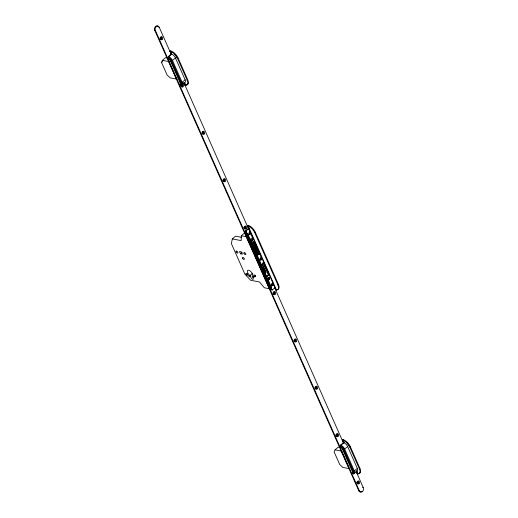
<?xml version="1.0" encoding="UTF-8"?>
<svg xmlns="http://www.w3.org/2000/svg" width="518" height="518" viewBox="0 0 518 518"><rect width="100%" height="100%" fill="white"/><g stroke="black" fill="none" stroke-linecap="round" stroke-linejoin="round"><path stroke-width="0.78" d="M241.291 235.755L241.181 240.611L232.317 238.908L231.384 243.602L244.982 274.3L250.647 280.264L259.505 281.967L264.342 287.775L269.496 288.772L246.445 236.745L241.291 235.755L244.541 233.029M261.331 265.171L263.325 263.144L263.889 263.222L268.836 274.423L268.622 275.103L268.078 275.032L266.369 276.463L266.887 276.56L268.596 275.129M187.84 83.463L187.769 83.838M360.049 472.04L359.971 472.468M252.007 243.959L253.988 242.074L254.552 242.152L259.492 253.308L259.285 254.034L257.232 255.601M255.607 254.992L255.937 255.445L255.724 254.934M252.26 245.7L253.846 245.785L254.409 243.823L253.794 243.706L252.687 244.638M253.639 245.966L257.096 253.768L257.867 251.631L254.409 243.823M162.419 60.334L168.81 61.558L176.593 79.118L170.202 77.888L167.087 74.98L161.538 62.471L162.419 60.334L165.618 57.647L167.748 58.055M335.029 449.851L334.149 451.987L339.698 464.497L342.812 467.404L349.203 468.635L341.42 451.081L335.029 449.851L338.228 447.163L340.358 447.578M257.55 255.497L257.038 255.393L258.799 253.904L258.955 253.127L254.098 242.159L253.613 241.906M268.078 275.032L268.272 274.151L263.435 263.228L262.911 262.982M256.034 255.212L255.614 255.368L256.054 255.011M170.079 51.496L170.636 50.991A7.317 3.542 50 0 1 178.03 57.886L187.71 79.733A7.317 3.542 50 0 1 186.04 84.861M171.257 54.04A4.138 2.001 50 0 1 175.44 57.938L185.12 79.785A4.138 2.001 50 0 1 183.942 82.653L185.088 85.25A7.317 3.542 50 0 0 187.179 80.18L177.499 58.333A7.317 3.542 50 0 0 170.105 51.437L171.257 54.04L168.272 56.54L168.849 57.841A2.545 1.23 49.9 0 1 171.419 60.237L181.099 82.09A2.545 1.237 50.2 0 1 180.374 83.858L179.416 84.661A2.545 1.23 50 0 0 180.29 83.294M161.538 62.471L162.607 61.577M185.055 85.308L185.496 85.366L184.389 82.802L181.468 85.256L180.95 85.153A4.138 2.001 50 0 0 182.135 82.291L172.455 60.438A4.138 2.001 50 0 0 168.272 56.546L168.79 56.643L171.711 54.189L170.144 51.509M169.049 58.353L169.412 58.048A2.545 1.23 50 0 0 168.849 57.841L167.89 58.651A2.545 1.23 50 0 1 170.461 61.046L180.141 82.893A2.545 1.23 50.4 0 1 180.309 84.272M170.461 61.046L171.419 60.243M172.455 60.438L175.44 57.938M177.499 58.333L178.03 57.886M180.141 82.893L181.099 82.09M182.135 82.291L185.12 79.785M187.179 80.18L187.71 79.733M185.088 85.25L185.625 84.803L184.971 83.333M232.317 238.908L235.567 236.176L241.479 237.315M246.044 230.983A4.138 2.001 50 0 0 245.5 230.821L246.018 230.918L249.21 228.451L248.517 228.321A1.114 0.499 -23.9 0 0 248.271 228.49L245.5 230.821L246.076 232.116A2.545 1.23 50 0 1 246.639 232.323L247.08 233.981M246.076 232.116L247.487 235.962M247.688 235.321A2.545 1.23 50 0 0 245.933 233.275L270.759 289.297A2.545 1.23 50 0 0 270.856 287.607L247.688 235.321L248.219 234.874A2.545 1.23 50 0 0 246.464 232.822L247.442 235.036M271.089 288.565L271.665 289.866L272.183 289.963L275.356 287.496L274.682 287.367L275.835 289.963A7.317 3.542 50 0 0 277.894 284.887L254.726 232.608L255.257 232.161A7.317 3.542 50 0 0 248.621 225.472L249.275 226.949M252.305 242.955L253.438 241.997L253.956 242.1M240.527 253.807L242.379 254.17L241.343 251.826L239.484 251.47L240.527 253.807L242.152 252.447M246.639 274.974L247.792 275.194A1.301 0.635 50 0 0 247.099 273.634L245.953 273.413A1.301 0.635 50 0 0 246.639 274.974L247.708 274.08M261.292 265.248L262.561 264.394L266.019 272.196L264.957 273.09M261.499 265.287L262.561 264.394M250.019 275.459A3.503 1.696 50 0 1 247.364 270.966A3.503 1.696 50 0 1 250.887 271.646A3.503 1.696 50 0 1 252.085 275.854L253.147 278.244A1.593 0.771 50 0 1 252.687 279.351A1.593 0.771 50 0 1 251.081 277.849L250.019 275.459L252.687 273.219M254.474 276.482L255.627 276.703A1.301 0.635 50 0 0 254.934 275.142L253.781 274.922A1.301 0.635 50 0 0 254.474 276.482L255.542 275.582M264.75 273.051L266.019 272.196M270.856 287.607L271.387 287.16L248.219 234.874M271.348 288.74L272.183 289.963M277.894 284.887L278.425 284.44L255.257 232.161M361.739 491.478L362.354 491.601A2.862 2.15 -79.1 0 0 363.241 487.645L356.08 471.309L356.598 471.412C358.929 475.446 356.824 474.307 356.144 471.257A4.138 2.001 50 0 0 357.329 468.395L347.643 446.542A4.138 2.001 50 0 0 343.466 442.644L342.314 440.041L342.845 439.594A7.317 3.542 50 0 1 350.239 446.49L359.919 468.343A7.317 3.542 50 0 1 358.65 473.478M343.466 442.644L340.481 445.15L341.058 446.451A2.545 1.23 49.9 0 1 343.628 448.847L353.308 470.7A2.545 1.237 50.2 0 1 352.583 472.468L352.493 472.539M356.598 471.412L353.671 473.86L353.159 473.763A4.138 2.001 50 0 0 354.344 470.894L344.658 449.048A4.138 2.001 50 0 0 340.481 445.15L340.993 445.247L343.913 442.799L342.78 440.235L342.314 440.112M341.252 446.956L341.615 446.652A2.545 1.23 50 0 0 341.058 446.451L340.099 447.254A2.545 1.23 50 0 1 342.67 449.656L352.35 471.503A2.545 1.224 50.3 0 1 352.518 472.876M342.67 449.656L343.628 448.847M344.658 449.048L347.643 446.542M359.408 468.842L349.702 446.937L350.239 446.49M352.35 471.503L353.308 470.7M354.344 470.894L357.329 468.395M352.687 472.759L353.049 472.455A2.545 1.23 50 0 1 352.583 472.461L353.159 473.763M359.919 468.343L359.388 468.79A7.317 3.542 50 0 1 357.297 473.86L357.828 473.413L356.526 470.474M274.954 287.639L248.789 228.593M266.854 276.586L266.537 276.67M185.302 85.12L186.066 84.874M357.504 473.73L358.268 473.484M275.984 289.879L276.89 289.588M155.646 26.399L156.261 26.522A2.862 2.15 -79.1 0 1 159.22 27.247L171.335 54.591M158.599 27.13L159.22 27.247M158.32 26.651A2.862 2.15 -79.1 0 0 155.432 26.593A2.862 2.15 -79.1 0 0 154.759 30.355L155.381 30.471L359.401 490.87A2.862 2.15 -79.1 0 0 362.354 491.601M171.193 54.092L171.711 54.189M168.648 61.694L169.269 61.817M176.431 79.254L177.052 79.371M184.389 82.802L183.871 82.705L248.621 228.995M254.098 242.159L254.61 242.262M251.735 243.428L252.247 243.531M257.867 251.631L257.252 251.508L253.794 243.706M254.875 251.839L255.393 251.942A12.73 9.564 -79.1 0 0 255.063 250.803M258.955 253.127L259.453 253.185M258.741 253.962L259.259 254.06M262.775 263.066L263.293 263.17M263.435 263.228L263.947 263.332M261.072 264.497L261.584 264.601M268.272 274.151L268.79 274.255M343.402 442.696L343.913 442.799M341.258 451.21L341.88 451.333M349.041 468.771L349.663 468.887M362.619 487.529L363.241 487.645M154.759 30.355L358.78 490.753L359.401 490.87M174.624 54.209L175.136 54.753M346.827 442.819L347.338 443.356M170.895 60.392L170.817 60.25A2.545 1.23 50 0 0 169.056 58.443M343.104 449.002L343.013 448.834A2.545 1.23 50 0 0 341.265 447.053M170.636 50.991L171.613 53.192M248.083 225.919L276.495 290.028M342.845 439.594L344.146 442.54M248.517 228.321L247.364 225.719A7.317 3.542 50 0 1 254.726 232.608M254.189 241.563L255.173 243.777M255.827 245.254L256.805 247.474M257.465 248.951L258.773 251.91M263.681 262.989L264.996 265.948M265.65 267.424L266.634 269.645M267.288 271.121L268.596 274.074M274.818 288.118L343.589 443.311M249.255 230.704L251.217 235.133M251.871 236.609L252.849 238.824M254.163 241.776L259.719 254.325M260.703 256.539L262.011 259.492M263.319 262.445L268.881 274.993M272.805 283.845L273.459 285.321M262.354 264.355L265.812 272.157M253.846 245.785L257.31 253.587M170.992 60.6L180.678 82.446M343.201 449.21L352.881 471.056M265.028 273.685L266.233 276.398M168.79 56.643L169.367 57.945M180.892 83.955L181.468 85.256M246.018 230.918L246.639 232.323M340.993 445.247L341.569 446.548M353.095 472.558L353.671 473.86M180.95 85.153L180.374 83.851A2.545 1.23 50 0 0 180.847 83.851L180.484 84.156A2.545 1.23 50 0 0 180.821 82.848M249.76 241.097L250.414 242.56M257.88 259.421L258.858 261.616M268.279 282.88L269.25 285.075M269.904 286.545L270.875 288.74M252.829 248.407L254.72 252.661M155.381 30.471A2.862 2.15 -79.1 0 1 156.261 26.522M361.124 491.854A2.862 2.15 -79.1 0 1 358.78 490.753M182.653 83.994A1.593 1.198 -79.1 0 1 183.56 85.956A1.593 1.198 -79.1 0 1 181.818 87.005A1.593 1.198 -79.1 0 1 181.501 84.687M182.09 84.622A0.874 0.66 -79.1 0 1 182.33 85.91A0.874 0.66 -79.1 0 1 181.281 86.053A0.874 0.66 -79.1 0 1 181.533 84.699M182.064 84.609A0.874 0.66 -79.1 0 1 182.55 85.813A0.874 0.66 -79.1 0 1 181.455 86.111A0.874 0.66 -79.1 0 1 181.734 84.699M272.151 289.899A4.138 2.001 50 0 1 271.665 289.866M272.604 283.573A1.509 1.133 -79.1 0 1 272.662 285.081A1.509 1.133 -79.1 0 1 271.665 286.02M269.295 277.428A1.509 1.133 -79.1 0 1 268.583 279.804M262.891 268.868A12.73 9.564 -79.1 0 1 264.724 273.012M261.027 257.666A1.509 1.133 -79.1 0 1 261.422 259.039A1.509 1.133 -79.1 0 1 260.645 260.276M252.039 238.824A1.509 1.133 -79.1 0 1 252.512 240.346A1.509 1.133 -79.1 0 1 251.528 241.608M251.178 241.641A1.509 1.133 -79.1 0 1 250.952 241.589M250.44 239.439A1.509 1.133 -79.1 0 1 250.582 239.193M250.939 238.843A1.509 1.133 -79.1 0 1 251.606 238.656M249.896 232.329A1.509 1.133 -79.1 0 1 249.954 233.838A1.509 1.133 -79.1 0 1 248.957 234.777M248.608 234.764A1.509 1.133 -79.1 0 1 248.387 234.673M271.561 288.558A2.545 1.23 50 0 1 271.179 288.578M271.387 287.16A2.545 1.23 50 0 1 271.29 288.85M270.551 289.167A1.094 0.473 -24.8 0 1 270.435 289.122M245.739 232.796A1.094 0.505 -23 0 1 245.927 232.621M247.468 225.576A1.114 0.693 -27.6 0 1 248.672 225.427M278.425 284.44A7.317 3.542 50 0 1 277.37 289.562M340.902 447.371A0.881 0.401 9.4 0 1 340.65 447.241M340.462 447.06A0.881 0.401 9.4 0 1 340.43 446.95M353.03 471.458A2.545 1.23 50 0 1 352.674 472.798M352.499 471.904A2.545 1.23 50 0 1 352.143 473.245M352.518 472.882A2.545 1.23 50 0 1 351.625 473.264M342.314 440.041A7.317 3.542 50 0 1 349.702 446.937M347.28 443.427A7.317 3.451 50.4 0 1 349.585 446.898M344.114 440.65A7.323 3.658 50.9 0 1 344.321 440.766M342.379 439.931A0.887 0.524 -26.6 0 1 343.492 439.711M168.693 58.761A0.881 0.401 9.4 0 1 168.441 58.631M168.259 58.45A0.881 0.401 9.4 0 1 168.227 58.34M175.628 55.491A7.317 3.438 50.6 0 1 177.363 58.307M170.169 51.321A0.887 0.524 -26.6 0 1 171.29 51.101M252.952 276.754A0.796 0.388 50 0 0 253.975 277.506A0.796 0.388 50 0 0 253.516 276.392A0.796 0.388 50 0 0 252.952 276.754M248.834 275.964A0.796 0.388 50 0 0 249.851 276.716A0.796 0.388 50 0 0 249.398 275.595A0.796 0.388 50 0 0 248.834 275.964M236.15 251.852A1.301 0.635 50 0 0 237.827 253.088A1.301 0.635 50 0 0 237.076 251.256A1.301 0.635 50 0 0 236.15 251.852M243.984 253.36A1.301 0.635 50 0 0 245.655 254.591A1.301 0.635 50 0 0 244.904 252.758A1.301 0.635 50 0 0 243.984 253.36M242.579 258.229A1.276 0.615 50 0 0 244.211 259.434A1.276 0.615 50 0 0 243.479 257.647A1.276 0.615 50 0 0 242.579 258.229M162.283 39.251A1.593 1.198 -79.1 0 0 161.797 36.674A1.593 1.198 -79.1 0 0 160.269 38.753A1.593 1.198 -79.1 0 0 162.283 39.251M204.241 133.929A1.593 1.198 -79.1 0 0 203.749 131.352A1.593 1.198 -79.1 0 0 202.227 133.43A1.593 1.198 -79.1 0 0 204.241 133.929M225.213 181.268A1.593 1.198 -79.1 0 0 224.728 178.691A1.593 1.198 -79.1 0 0 223.206 180.776A1.593 1.198 -79.1 0 0 225.213 181.268M246.192 228.613A1.593 1.198 -79.1 0 0 245.707 226.036A1.593 1.198 -79.1 0 0 244.185 228.114A1.593 1.198 -79.1 0 0 246.192 228.613M275.239 294.159A1.593 1.198 -79.1 0 0 274.754 291.582A1.593 1.198 -79.1 0 0 273.232 293.661A1.593 1.198 -79.1 0 0 275.239 294.159M338.176 436.182A1.593 1.198 -79.1 0 0 337.691 433.605A1.593 1.198 -79.1 0 0 336.163 435.683A1.593 1.198 -79.1 0 0 338.176 436.182M317.197 388.837A1.593 1.198 -79.1 0 0 316.712 386.26A1.593 1.198 -79.1 0 0 315.184 388.345A1.593 1.198 -79.1 0 0 317.197 388.837M296.218 341.498A1.593 1.198 -79.1 0 0 295.733 338.921A1.593 1.198 -79.1 0 0 294.211 340.999A1.593 1.198 -79.1 0 0 296.218 341.498M359.155 483.521A1.593 1.198 -79.1 0 0 358.67 480.944A1.593 1.198 -79.1 0 0 357.142 483.022A1.593 1.198 -79.1 0 0 359.155 483.521M161.286 38.669A0.874 0.66 -79.1 0 0 161.02 37.251A0.874 0.66 -79.1 0 0 160.179 38.397A0.874 0.66 -79.1 0 0 161.286 38.669M161.441 38.701A0.874 0.66 -79.1 0 0 161.176 37.283A0.874 0.66 -79.1 0 0 160.334 38.423A0.874 0.66 -79.1 0 0 161.441 38.701M203.244 133.353A0.874 0.66 -79.1 0 0 202.978 131.935A0.874 0.66 -79.1 0 0 202.137 133.074A0.874 0.66 -79.1 0 0 203.244 133.353M203.399 133.379A0.874 0.66 -79.1 0 0 203.134 131.96A0.874 0.66 -79.1 0 0 202.292 133.107A0.874 0.66 -79.1 0 0 203.399 133.379M224.223 180.691A0.874 0.66 -79.1 0 0 223.957 179.273A0.874 0.66 -79.1 0 0 223.116 180.419A0.874 0.66 -79.1 0 0 224.223 180.691M224.378 180.717A0.874 0.66 -79.1 0 0 224.113 179.306A0.874 0.66 -79.1 0 0 223.271 180.445A0.874 0.66 -79.1 0 0 224.378 180.717M245.202 228.03A0.874 0.66 -79.1 0 0 244.936 226.612A0.874 0.66 -79.1 0 0 244.095 227.758A0.874 0.66 -79.1 0 0 245.202 228.03M245.357 228.062A0.874 0.66 -79.1 0 0 245.092 226.644A0.874 0.66 -79.1 0 0 244.25 227.784A0.874 0.66 -79.1 0 0 245.357 228.062M358.165 482.938A0.874 0.66 -79.1 0 0 357.893 481.52A0.874 0.66 -79.1 0 0 357.057 482.666A0.874 0.66 -79.1 0 0 358.165 482.938M358.314 482.97A0.874 0.66 -79.1 0 0 358.048 481.552A0.874 0.66 -79.1 0 0 357.213 482.698A0.874 0.66 -79.1 0 0 358.314 482.97M337.186 435.599A0.874 0.66 -79.1 0 0 336.914 434.181A0.874 0.66 -79.1 0 0 336.078 435.327A0.874 0.66 -79.1 0 0 337.186 435.599M337.341 435.632A0.874 0.66 -79.1 0 0 337.069 434.214A0.874 0.66 -79.1 0 0 336.234 435.353A0.874 0.66 -79.1 0 0 337.341 435.632M316.207 388.26A0.874 0.66 -79.1 0 0 315.941 386.842A0.874 0.66 -79.1 0 0 315.099 387.988A0.874 0.66 -79.1 0 0 316.207 388.26M316.362 388.286A0.874 0.66 -79.1 0 0 316.09 386.875A0.874 0.66 -79.1 0 0 315.255 388.014A0.874 0.66 -79.1 0 0 316.362 388.286M295.228 340.922A0.874 0.66 -79.1 0 0 294.962 339.504A0.874 0.66 -79.1 0 0 294.12 340.643A0.874 0.66 -79.1 0 0 295.228 340.922M295.383 340.948A0.874 0.66 -79.1 0 0 295.111 339.53A0.874 0.66 -79.1 0 0 294.276 340.676A0.874 0.66 -79.1 0 0 295.383 340.948M274.249 293.576A0.874 0.66 -79.1 0 0 273.983 292.158A0.874 0.66 -79.1 0 0 273.141 293.305A0.874 0.66 -79.1 0 0 274.249 293.576M274.404 293.609A0.874 0.66 -79.1 0 0 274.139 292.191A0.874 0.66 -79.1 0 0 273.297 293.337A0.874 0.66 -79.1 0 0 274.404 293.609M272.597 285.172A0.842 0.635 -79.1 0 0 272.345 283.806A0.842 0.635 -79.1 0 0 271.536 284.906A0.842 0.635 -79.1 0 0 272.597 285.172M272.52 285.159A0.842 0.635 -79.1 0 0 272.261 283.793A0.842 0.635 -79.1 0 0 271.451 284.894A0.842 0.635 -79.1 0 0 272.52 285.159M269.289 279.027A0.842 0.635 -79.1 0 0 269.036 277.661A0.842 0.635 -79.1 0 0 268.227 278.762A0.842 0.635 -79.1 0 0 269.289 279.027M269.211 279.014A0.842 0.635 -79.1 0 0 268.952 277.648A0.842 0.635 -79.1 0 0 268.143 278.749A0.842 0.635 -79.1 0 0 269.211 279.014M261.247 259.55A0.842 0.635 -79.1 0 0 260.988 258.184A0.842 0.635 -79.1 0 0 260.178 259.285A0.842 0.635 -79.1 0 0 261.247 259.55M261.163 259.537A0.842 0.635 -79.1 0 0 260.904 258.171A0.842 0.635 -79.1 0 0 260.094 259.272A0.842 0.635 -79.1 0 0 261.163 259.537M252.35 240.792A0.842 0.635 -79.1 0 0 252.091 239.426A0.842 0.635 -79.1 0 0 251.282 240.527A0.842 0.635 -79.1 0 0 252.35 240.792M249.89 233.929A0.842 0.635 -79.1 0 0 249.637 232.563A0.842 0.635 -79.1 0 0 248.828 233.67A0.842 0.635 -79.1 0 0 249.89 233.929"/></g></svg>
